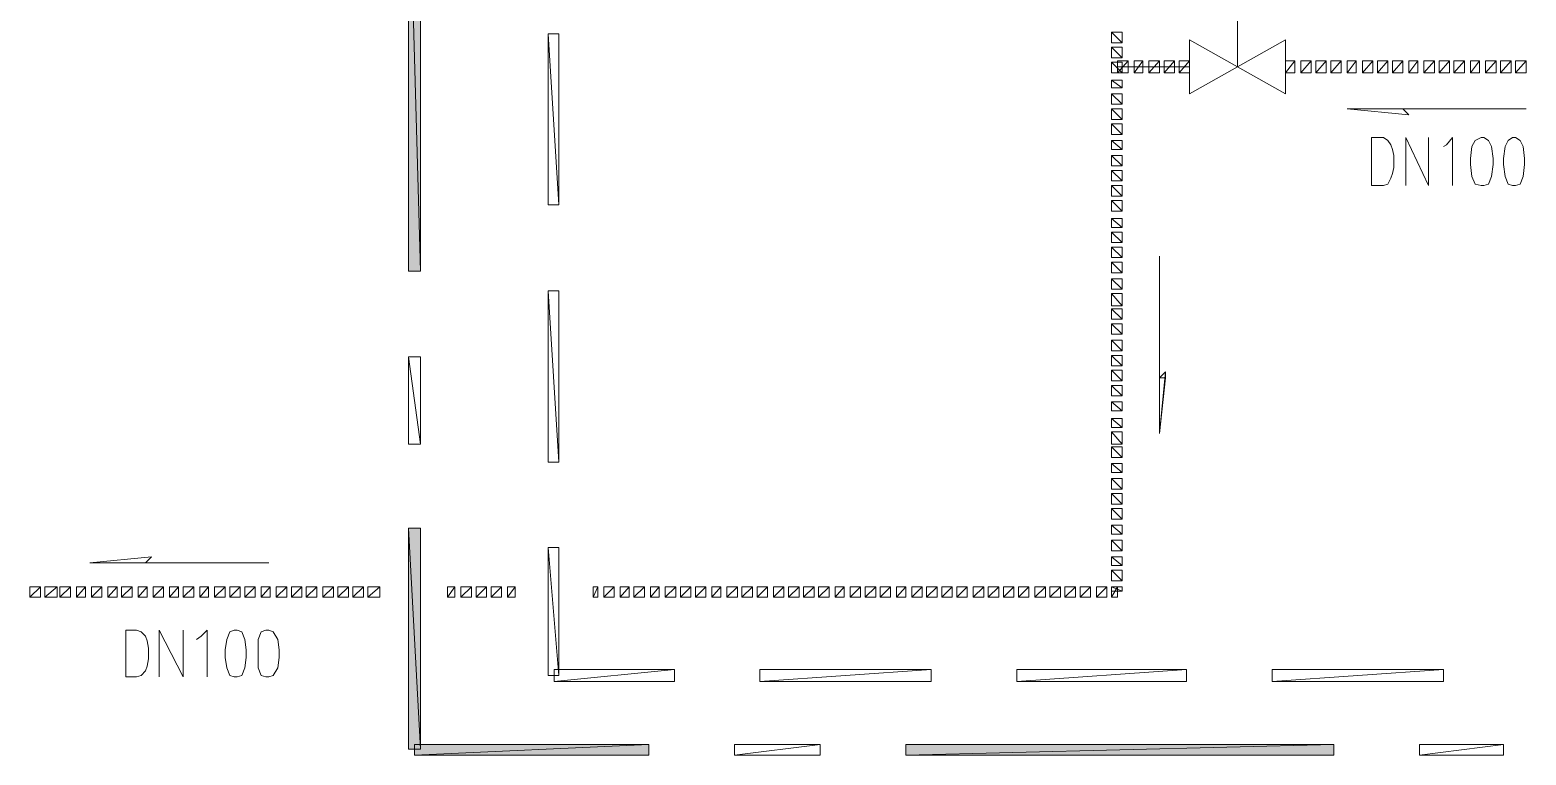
# Model space of a CAD drawing. Header units: millimetres. Extents: x 314312 to 406292, y 205315 to 257934.
# Drawn here: x 335955 to 346169, y 218647 to 223596 of the extents above; entities that cross this region are included whole.
import ezdxf

# ---------------------------------------------------------------- set-up
doc = ezdxf.new("R2010")
doc.units = ezdxf.units.MM

msp = doc.modelspace()

# ---------------------------------------------------------------- hatches: boundary and pattern name
h = msp.add_hatch(color=0)
edge = h.paths.add_edge_path(flags=0)
edge.add_spline(control_points=[(338539, 221950), (338539, 221950), (338621, 221950), (338621, 221950), (338621, 221950), (338539, 224862), (338539, 224862), (338539, 224862), (338539, 221950), (338539, 221950)], knot_values=[0, 0, 0, 0, 1, 1, 1, 2, 2, 2, 3, 3, 3, 3], degree=3, periodic=0)
edge = h.paths.add_edge_path(flags=0)
edge.add_spline(control_points=[(338621, 221950), (338621, 221950), (338539, 224862), (338539, 224862), (338539, 224862), (338621, 224862), (338621, 224862), (338621, 224862), (338621, 221950), (338621, 221950)], knot_values=[0, 0, 0, 0, 1, 1, 1, 2, 2, 2, 3, 3, 3, 3], degree=3, periodic=0)
h = msp.add_hatch(color=0)
edge = h.paths.add_edge_path(flags=0)
edge.add_spline(control_points=[(338539, 218688), (338539, 218688), (338621, 218688), (338621, 218688), (338621, 218688), (338539, 220196), (338539, 220196), (338539, 220196), (338539, 218688), (338539, 218688)], knot_values=[0, 0, 0, 0, 1, 1, 1, 2, 2, 2, 3, 3, 3, 3], degree=3, periodic=0)
edge = h.paths.add_edge_path(flags=0)
edge.add_spline(control_points=[(338621, 218688), (338621, 218688), (338539, 220196), (338539, 220196), (338539, 220196), (338621, 220196), (338621, 220196), (338621, 220196), (338621, 218688), (338621, 218688)], knot_values=[0, 0, 0, 0, 1, 1, 1, 2, 2, 2, 3, 3, 3, 3], degree=3, periodic=0)
h = msp.add_hatch(color=0)
edge = h.paths.add_edge_path(flags=0)
edge.add_spline(control_points=[(340180, 218647), (340180, 218647), (340180, 218719), (340180, 218719), (340180, 218719), (338580, 218647), (338580, 218647), (338580, 218647), (340180, 218647), (340180, 218647)], knot_values=[0, 0, 0, 0, 1, 1, 1, 2, 2, 2, 3, 3, 3, 3], degree=3, periodic=0)
edge = h.paths.add_edge_path(flags=0)
edge.add_spline(control_points=[(340180, 218719), (340180, 218719), (338580, 218647), (338580, 218647), (338580, 218647), (338580, 218719), (338580, 218719), (338580, 218719), (340180, 218719), (340180, 218719)], knot_values=[0, 0, 0, 0, 1, 1, 1, 2, 2, 2, 3, 3, 3, 3], degree=3, periodic=0)
h = msp.add_hatch(color=0)
edge = h.paths.add_edge_path(flags=0)
edge.add_spline(control_points=[(344857, 218647), (344857, 218647), (344857, 218719), (344857, 218719), (344857, 218719), (341934, 218647), (341934, 218647), (341934, 218647), (344857, 218647), (344857, 218647)], knot_values=[0, 0, 0, 0, 1, 1, 1, 2, 2, 2, 3, 3, 3, 3], degree=3, periodic=0)
edge = h.paths.add_edge_path(flags=0)
edge.add_spline(control_points=[(344857, 218719), (344857, 218719), (341934, 218647), (341934, 218647), (341934, 218647), (341934, 218719), (341934, 218719), (341934, 218719), (344857, 218719), (344857, 218719)], knot_values=[0, 0, 0, 0, 1, 1, 1, 2, 2, 2, 3, 3, 3, 3], degree=3, periodic=0)

# ---------------------------------------------------------------- linework, layer by layer
at = {"color": 0, "lineweight": 5}
for points in [[(344200, 223344), (344200, 223662)], [(344528, 223160), (344528, 223529), (343872, 223160), (343872, 223529), (344528, 223160)], [(343872, 223385), (343872, 223303)], [(343872, 223344), (343380, 223344)], [(345369, 223016), (344949, 223057), (345369, 223016)], [(344949, 223057), (346169, 223057)], [(345369, 223016), (345328, 223057)], [(345113, 222534), (345113, 222862), (345195, 222862), (345226, 222842), (345246, 222811), (345257, 222780), (345267, 222739), (345267, 222657), (345257, 222616), (345246, 222585), (345226, 222544), (345195, 222534), (345113, 222534)], [(345349, 222534), (345349, 222862), (345503, 222534), (345503, 222862)], [(345605, 222801), (345626, 222811), (345667, 222862), (345667, 222534)], [(345862, 222862), (345821, 222842), (345800, 222801), (345790, 222719), (345790, 222678), (345800, 222596), (345821, 222544), (345862, 222534), (345882, 222534), (345913, 222544), (345933, 222596), (345944, 222678), (345944, 222719), (345933, 222801), (345913, 222842), (345882, 222862), (345862, 222862)], [(346077, 222862), (346046, 222842), (346026, 222801), (346016, 222719), (346016, 222678), (346026, 222596), (346046, 222544), (346077, 222534), (346098, 222534), (346128, 222544), (346149, 222596), (346159, 222678), (346159, 222719), (346149, 222801), (346128, 222842), (346098, 222862), (346077, 222862)], [(343667, 220842), (343667, 222052)], [(343708, 221263), (343667, 220842), (343708, 221263), (343667, 221222)], [(336365, 219960), (336786, 220001), (336365, 219960)], [(336365, 219960), (337586, 219960)], [(336786, 220001), (336745, 219960)], [(338806, 219724), (338806, 219796)], [(339801, 219724), (339801, 219796)], [(343411, 219765), (343339, 219765)], [(336611, 219181), (336611, 219499), (336683, 219499), (336714, 219488), (336745, 219458), (336755, 219427), (336765, 219376), (336765, 219304), (336755, 219253), (336745, 219222), (336714, 219191), (336683, 219181), (336611, 219181)], [(336837, 219181), (336837, 219499), (337001, 219181), (337001, 219499)], [(337093, 219437), (337124, 219458), (337165, 219499), (337165, 219181)], [(337350, 219499), (337319, 219488), (337299, 219437), (337288, 219365), (337288, 219314), (337299, 219242), (337319, 219191), (337350, 219181), (337370, 219181), (337401, 219191), (337422, 219242), (337432, 219314), (337432, 219365), (337422, 219437), (337401, 219488), (337370, 219499), (337350, 219499)], [(337565, 219499), (337534, 219488), (337514, 219437), (337514, 219365), (337514, 219314), (337514, 219242), (337534, 219191), (337565, 219181), (337586, 219181), (337616, 219191), (337647, 219242), (337657, 219314), (337657, 219365), (337647, 219437), (337616, 219488), (337586, 219499), (337565, 219499)], [(339565, 219191), (339493, 219191)], [(338580, 218647), (338580, 218719)]]:
    msp.add_lwpolyline(points, dxfattribs=at)
for points in [[(338539, 221950), (338539, 221950), (338621, 221950), (338621, 221950), (338621, 221950), (338539, 224862), (338539, 224862), (338539, 224862), (338539, 221950), (338539, 221950)], [(338621, 221950), (338621, 221950), (338539, 224862), (338539, 224862), (338539, 224862), (338621, 224862), (338621, 224862), (338621, 224862), (338621, 221950), (338621, 221950)], [(339565, 223570), (339565, 223570), (339493, 223570), (339493, 223570), (339493, 223570), (339565, 222401), (339565, 222401), (339565, 222401), (339565, 223570), (339565, 223570)], [(339493, 223570), (339493, 223570), (339565, 222401), (339565, 222401), (339565, 222401), (339493, 222401), (339493, 222401), (339493, 222401), (339493, 223570), (339493, 223570)], [(343411, 223580), (343411, 223580), (343339, 223580), (343339, 223580), (343339, 223580), (343411, 223508), (343411, 223508), (343411, 223508), (343411, 223580), (343411, 223580)], [(343339, 223580), (343339, 223580), (343411, 223508), (343411, 223508), (343411, 223508), (343339, 223508), (343339, 223508), (343339, 223508), (343339, 223580), (343339, 223580)], [(343411, 223478), (343411, 223478), (343339, 223478), (343339, 223478), (343339, 223478), (343411, 223406), (343411, 223406), (343411, 223406), (343411, 223478), (343411, 223478)], [(343339, 223478), (343339, 223478), (343411, 223406), (343411, 223406), (343411, 223406), (343339, 223406), (343339, 223406), (343339, 223406), (343339, 223478), (343339, 223478)], [(343380, 223385), (343380, 223385), (343380, 223303), (343380, 223303), (343380, 223303), (343452, 223385), (343452, 223385), (343452, 223385), (343380, 223385), (343380, 223385)], [(343380, 223303), (343380, 223303), (343452, 223385), (343452, 223385), (343452, 223385), (343452, 223303), (343452, 223303), (343452, 223303), (343380, 223303), (343380, 223303)], [(343493, 223385), (343493, 223385), (343493, 223303), (343493, 223303), (343493, 223303), (343554, 223385), (343554, 223385), (343554, 223385), (343493, 223385), (343493, 223385)], [(343493, 223303), (343493, 223303), (343554, 223385), (343554, 223385), (343554, 223385), (343554, 223303), (343554, 223303), (343554, 223303), (343493, 223303), (343493, 223303)], [(343595, 223385), (343595, 223385), (343595, 223303), (343595, 223303), (343595, 223303), (343667, 223385), (343667, 223385), (343667, 223385), (343595, 223385), (343595, 223385)], [(343595, 223303), (343595, 223303), (343667, 223385), (343667, 223385), (343667, 223385), (343667, 223303), (343667, 223303), (343667, 223303), (343595, 223303), (343595, 223303)], [(343698, 223385), (343698, 223385), (343698, 223303), (343698, 223303), (343698, 223303), (343770, 223385), (343770, 223385), (343770, 223385), (343698, 223385), (343698, 223385)], [(343698, 223303), (343698, 223303), (343770, 223385), (343770, 223385), (343770, 223385), (343770, 223303), (343770, 223303), (343770, 223303), (343698, 223303), (343698, 223303)], [(343800, 223385), (343800, 223385), (343800, 223303), (343800, 223303), (343800, 223303), (343872, 223385), (343872, 223385), (343872, 223385), (343800, 223385), (343800, 223385)], [(343800, 223303), (343800, 223303), (343872, 223385), (343872, 223385), (343872, 223385), (343872, 223303), (343872, 223303), (343872, 223303), (343800, 223303), (343800, 223303)], [(344528, 223385), (344528, 223385), (344528, 223303), (344528, 223303), (344528, 223303), (344590, 223385), (344590, 223385), (344590, 223385), (344528, 223385), (344528, 223385)], [(344528, 223303), (344528, 223303), (344590, 223385), (344590, 223385), (344590, 223385), (344590, 223303), (344590, 223303), (344590, 223303), (344528, 223303), (344528, 223303)], [(344631, 223385), (344631, 223385), (344631, 223303), (344631, 223303), (344631, 223303), (344703, 223385), (344703, 223385), (344703, 223385), (344631, 223385), (344631, 223385)], [(344631, 223303), (344631, 223303), (344703, 223385), (344703, 223385), (344703, 223385), (344703, 223303), (344703, 223303), (344703, 223303), (344631, 223303), (344631, 223303)], [(344734, 223385), (344734, 223385), (344734, 223303), (344734, 223303), (344734, 223303), (344805, 223385), (344805, 223385), (344805, 223385), (344734, 223385), (344734, 223385)], [(344734, 223303), (344734, 223303), (344805, 223385), (344805, 223385), (344805, 223385), (344805, 223303), (344805, 223303), (344805, 223303), (344734, 223303), (344734, 223303)], [(344836, 223385), (344836, 223385), (344836, 223303), (344836, 223303), (344836, 223303), (344908, 223385), (344908, 223385), (344908, 223385), (344836, 223385), (344836, 223385)], [(344836, 223303), (344836, 223303), (344908, 223385), (344908, 223385), (344908, 223385), (344908, 223303), (344908, 223303), (344908, 223303), (344836, 223303), (344836, 223303)], [(344949, 223385), (344949, 223385), (344949, 223303), (344949, 223303), (344949, 223303), (345010, 223385), (345010, 223385), (345010, 223385), (344949, 223385), (344949, 223385)], [(344949, 223303), (344949, 223303), (345010, 223385), (345010, 223385), (345010, 223385), (345010, 223303), (345010, 223303), (345010, 223303), (344949, 223303), (344949, 223303)], [(345052, 223385), (345052, 223385), (345052, 223303), (345052, 223303), (345052, 223303), (345123, 223385), (345123, 223385), (345123, 223385), (345052, 223385), (345052, 223385)], [(345052, 223303), (345052, 223303), (345123, 223385), (345123, 223385), (345123, 223385), (345123, 223303), (345123, 223303), (345123, 223303), (345052, 223303), (345052, 223303)], [(345154, 223385), (345154, 223385), (345154, 223303), (345154, 223303), (345154, 223303), (345226, 223385), (345226, 223385), (345226, 223385), (345154, 223385), (345154, 223385)], [(345154, 223303), (345154, 223303), (345226, 223385), (345226, 223385), (345226, 223385), (345226, 223303), (345226, 223303), (345226, 223303), (345154, 223303), (345154, 223303)], [(345257, 223385), (345257, 223385), (345257, 223303), (345257, 223303), (345257, 223303), (345328, 223385), (345328, 223385), (345328, 223385), (345257, 223385), (345257, 223385)], [(345257, 223303), (345257, 223303), (345328, 223385), (345328, 223385), (345328, 223385), (345328, 223303), (345328, 223303), (345328, 223303), (345257, 223303), (345257, 223303)], [(345369, 223385), (345369, 223385), (345369, 223303), (345369, 223303), (345369, 223303), (345431, 223385), (345431, 223385), (345431, 223385), (345369, 223385), (345369, 223385)], [(345369, 223303), (345369, 223303), (345431, 223385), (345431, 223385), (345431, 223385), (345431, 223303), (345431, 223303), (345431, 223303), (345369, 223303), (345369, 223303)], [(345472, 223385), (345472, 223385), (345472, 223303), (345472, 223303), (345472, 223303), (345544, 223385), (345544, 223385), (345544, 223385), (345472, 223385), (345472, 223385)], [(345472, 223303), (345472, 223303), (345544, 223385), (345544, 223385), (345544, 223385), (345544, 223303), (345544, 223303), (345544, 223303), (345472, 223303), (345472, 223303)], [(345575, 223385), (345575, 223385), (345575, 223303), (345575, 223303), (345575, 223303), (345646, 223385), (345646, 223385), (345646, 223385), (345575, 223385), (345575, 223385)], [(345575, 223303), (345575, 223303), (345646, 223385), (345646, 223385), (345646, 223385), (345646, 223303), (345646, 223303), (345646, 223303), (345575, 223303), (345575, 223303)], [(345677, 223385), (345677, 223385), (345677, 223303), (345677, 223303), (345677, 223303), (345749, 223385), (345749, 223385), (345749, 223385), (345677, 223385), (345677, 223385)], [(345677, 223303), (345677, 223303), (345749, 223385), (345749, 223385), (345749, 223385), (345749, 223303), (345749, 223303), (345749, 223303), (345677, 223303), (345677, 223303)], [(345790, 223385), (345790, 223385), (345790, 223303), (345790, 223303), (345790, 223303), (345851, 223385), (345851, 223385), (345851, 223385), (345790, 223385), (345790, 223385)], [(345790, 223303), (345790, 223303), (345851, 223385), (345851, 223385), (345851, 223385), (345851, 223303), (345851, 223303), (345851, 223303), (345790, 223303), (345790, 223303)], [(345892, 223385), (345892, 223385), (345892, 223303), (345892, 223303), (345892, 223303), (345964, 223385), (345964, 223385), (345964, 223385), (345892, 223385), (345892, 223385)], [(345892, 223303), (345892, 223303), (345964, 223385), (345964, 223385), (345964, 223385), (345964, 223303), (345964, 223303), (345964, 223303), (345892, 223303), (345892, 223303)], [(345995, 223385), (345995, 223385), (345995, 223303), (345995, 223303), (345995, 223303), (346067, 223385), (346067, 223385), (346067, 223385), (345995, 223385), (345995, 223385)], [(345995, 223303), (345995, 223303), (346067, 223385), (346067, 223385), (346067, 223385), (346067, 223303), (346067, 223303), (346067, 223303), (345995, 223303), (345995, 223303)], [(346098, 223385), (346098, 223385), (346098, 223303), (346098, 223303), (346098, 223303), (346169, 223385), (346169, 223385), (346169, 223385), (346098, 223385), (346098, 223385)], [(346098, 223303), (346098, 223303), (346169, 223385), (346169, 223385), (346169, 223385), (346169, 223303), (346169, 223303), (346169, 223303), (346098, 223303), (346098, 223303)], [(343411, 223375), (343411, 223375), (343339, 223375), (343339, 223375), (343339, 223375), (343411, 223303), (343411, 223303), (343411, 223303), (343411, 223375), (343411, 223375)], [(343339, 223375), (343339, 223375), (343411, 223303), (343411, 223303), (343411, 223303), (343339, 223303), (343339, 223303), (343339, 223303), (343339, 223375), (343339, 223375)], [(343411, 223252), (343411, 223252), (343339, 223252), (343339, 223252), (343339, 223252), (343411, 223201), (343411, 223201), (343411, 223201), (343411, 223252), (343411, 223252)], [(343339, 223252), (343339, 223252), (343411, 223201), (343411, 223201), (343411, 223201), (343339, 223201), (343339, 223201), (343339, 223201), (343339, 223252), (343339, 223252)], [(343411, 223160), (343411, 223160), (343339, 223160), (343339, 223160), (343339, 223160), (343411, 223088), (343411, 223088), (343411, 223088), (343411, 223160), (343411, 223160)], [(343339, 223160), (343339, 223160), (343411, 223088), (343411, 223088), (343411, 223088), (343339, 223088), (343339, 223088), (343339, 223088), (343339, 223160), (343339, 223160)], [(343411, 223057), (343411, 223057), (343339, 223057), (343339, 223057), (343339, 223057), (343411, 222985), (343411, 222985), (343411, 222985), (343411, 223057), (343411, 223057)], [(343339, 223057), (343339, 223057), (343411, 222985), (343411, 222985), (343411, 222985), (343339, 222985), (343339, 222985), (343339, 222985), (343339, 223057), (343339, 223057)], [(345328, 223057), (345328, 223057), (345328, 223057), (345328, 223057), (345328, 223057), (344949, 223057), (344949, 223057), (344949, 223057), (345328, 223057), (345328, 223057)], [(345328, 223057), (345328, 223057), (344949, 223057), (344949, 223057), (344949, 223057), (345369, 223016), (345369, 223016), (345369, 223016), (345328, 223057), (345328, 223057)], [(343411, 222955), (343411, 222955), (343339, 222955), (343339, 222955), (343339, 222955), (343411, 222883), (343411, 222883), (343411, 222883), (343411, 222955), (343411, 222955)], [(343339, 222955), (343339, 222955), (343411, 222883), (343411, 222883), (343411, 222883), (343339, 222883), (343339, 222883), (343339, 222883), (343339, 222955), (343339, 222955)], [(343411, 222842), (343411, 222842), (343339, 222842), (343339, 222842), (343339, 222842), (343411, 222780), (343411, 222780), (343411, 222780), (343411, 222842), (343411, 222842)], [(343339, 222842), (343339, 222842), (343411, 222780), (343411, 222780), (343411, 222780), (343339, 222780), (343339, 222780), (343339, 222780), (343339, 222842), (343339, 222842)], [(343411, 222739), (343411, 222739), (343339, 222739), (343339, 222739), (343339, 222739), (343411, 222668), (343411, 222668), (343411, 222668), (343411, 222739), (343411, 222739)], [(343339, 222739), (343339, 222739), (343411, 222668), (343411, 222668), (343411, 222668), (343339, 222668), (343339, 222668), (343339, 222668), (343339, 222739), (343339, 222739)], [(343411, 222637), (343411, 222637), (343339, 222637), (343339, 222637), (343339, 222637), (343411, 222565), (343411, 222565), (343411, 222565), (343411, 222637), (343411, 222637)], [(343339, 222637), (343339, 222637), (343411, 222565), (343411, 222565), (343411, 222565), (343339, 222565), (343339, 222565), (343339, 222565), (343339, 222637), (343339, 222637)], [(343411, 222534), (343411, 222534), (343339, 222534), (343339, 222534), (343339, 222534), (343411, 222462), (343411, 222462), (343411, 222462), (343411, 222534), (343411, 222534)], [(343339, 222534), (343339, 222534), (343411, 222462), (343411, 222462), (343411, 222462), (343339, 222462), (343339, 222462), (343339, 222462), (343339, 222534), (343339, 222534)], [(343411, 222432), (343411, 222432), (343339, 222432), (343339, 222432), (343339, 222432), (343411, 222360), (343411, 222360), (343411, 222360), (343411, 222432), (343411, 222432)], [(343339, 222432), (343339, 222432), (343411, 222360), (343411, 222360), (343411, 222360), (343339, 222360), (343339, 222360), (343339, 222360), (343339, 222432), (343339, 222432)], [(343411, 222309), (343411, 222309), (343339, 222309), (343339, 222309), (343339, 222309), (343411, 222247), (343411, 222247), (343411, 222247), (343411, 222309), (343411, 222309)], [(343339, 222309), (343339, 222309), (343411, 222247), (343411, 222247), (343411, 222247), (343339, 222247), (343339, 222247), (343339, 222247), (343339, 222309), (343339, 222309)], [(343411, 222216), (343411, 222216), (343339, 222216), (343339, 222216), (343339, 222216), (343411, 222144), (343411, 222144), (343411, 222144), (343411, 222216), (343411, 222216)], [(343339, 222216), (343339, 222216), (343411, 222144), (343411, 222144), (343411, 222144), (343339, 222144), (343339, 222144), (343339, 222144), (343339, 222216), (343339, 222216)], [(343411, 222114), (343411, 222114), (343339, 222114), (343339, 222114), (343339, 222114), (343411, 222042), (343411, 222042), (343411, 222042), (343411, 222114), (343411, 222114)], [(343339, 222114), (343339, 222114), (343411, 222042), (343411, 222042), (343411, 222042), (343339, 222042), (343339, 222042), (343339, 222042), (343339, 222114), (343339, 222114)], [(343411, 222011), (343411, 222011), (343339, 222011), (343339, 222011), (343339, 222011), (343411, 221939), (343411, 221939), (343411, 221939), (343411, 222011), (343411, 222011)], [(343339, 222011), (343339, 222011), (343411, 221939), (343411, 221939), (343411, 221939), (343339, 221939), (343339, 221939), (343339, 221939), (343339, 222011), (343339, 222011)], [(343411, 221898), (343411, 221898), (343339, 221898), (343339, 221898), (343339, 221898), (343411, 221827), (343411, 221827), (343411, 221827), (343411, 221898), (343411, 221898)], [(343339, 221898), (343339, 221898), (343411, 221827), (343411, 221827), (343411, 221827), (343339, 221827), (343339, 221827), (343339, 221827), (343339, 221898), (343339, 221898)], [(339565, 221816), (339565, 221816), (339493, 221816), (339493, 221816), (339493, 221816), (339565, 220647), (339565, 220647), (339565, 220647), (339565, 221816), (339565, 221816)], [(339493, 221816), (339493, 221816), (339565, 220647), (339565, 220647), (339565, 220647), (339493, 220647), (339493, 220647), (339493, 220647), (339493, 221816), (339493, 221816)], [(343411, 221796), (343411, 221796), (343339, 221796), (343339, 221796), (343339, 221796), (343411, 221714), (343411, 221714), (343411, 221714), (343411, 221796), (343411, 221796)], [(343339, 221796), (343339, 221796), (343411, 221714), (343411, 221714), (343411, 221714), (343339, 221714), (343339, 221714), (343339, 221714), (343339, 221796), (343339, 221796)], [(343411, 221693), (343411, 221693), (343339, 221693), (343339, 221693), (343339, 221693), (343411, 221621), (343411, 221621), (343411, 221621), (343411, 221693), (343411, 221693)], [(343339, 221693), (343339, 221693), (343411, 221621), (343411, 221621), (343411, 221621), (343339, 221621), (343339, 221621), (343339, 221621), (343339, 221693), (343339, 221693)], [(343411, 221591), (343411, 221591), (343339, 221591), (343339, 221591), (343339, 221591), (343411, 221519), (343411, 221519), (343411, 221519), (343411, 221591), (343411, 221591)], [(343339, 221591), (343339, 221591), (343411, 221519), (343411, 221519), (343411, 221519), (343339, 221519), (343339, 221519), (343339, 221519), (343339, 221591), (343339, 221591)], [(343411, 221478), (343411, 221478), (343339, 221478), (343339, 221478), (343339, 221478), (343411, 221406), (343411, 221406), (343411, 221406), (343411, 221478), (343411, 221478)], [(343339, 221478), (343339, 221478), (343411, 221406), (343411, 221406), (343411, 221406), (343339, 221406), (343339, 221406), (343339, 221406), (343339, 221478), (343339, 221478)], [(338539, 220770), (338539, 220770), (338621, 220770), (338621, 220770), (338621, 220770), (338539, 221365), (338539, 221365), (338539, 221365), (338539, 220770), (338539, 220770)], [(338621, 220770), (338621, 220770), (338539, 221365), (338539, 221365), (338539, 221365), (338621, 221365), (338621, 221365), (338621, 221365), (338621, 220770), (338621, 220770)], [(343411, 221375), (343411, 221375), (343339, 221375), (343339, 221375), (343339, 221375), (343411, 221304), (343411, 221304), (343411, 221304), (343411, 221375), (343411, 221375)], [(343339, 221375), (343339, 221375), (343411, 221304), (343411, 221304), (343411, 221304), (343339, 221304), (343339, 221304), (343339, 221304), (343339, 221375), (343339, 221375)], [(343411, 221273), (343411, 221273), (343339, 221273), (343339, 221273), (343339, 221273), (343411, 221201), (343411, 221201), (343411, 221201), (343411, 221273), (343411, 221273)], [(343339, 221273), (343339, 221273), (343411, 221201), (343411, 221201), (343411, 221201), (343339, 221201), (343339, 221201), (343339, 221201), (343339, 221273), (343339, 221273)], [(343708, 221263), (343708, 221263), (343667, 221222), (343667, 221222), (343667, 221222), (343708, 221222), (343708, 221222), (343708, 221222), (343708, 221263), (343708, 221263)], [(343411, 221170), (343411, 221170), (343339, 221170), (343339, 221170), (343339, 221170), (343411, 221098), (343411, 221098), (343411, 221098), (343411, 221170), (343411, 221170)], [(343339, 221170), (343339, 221170), (343411, 221098), (343411, 221098), (343411, 221098), (343339, 221098), (343339, 221098), (343339, 221098), (343339, 221170), (343339, 221170)], [(343667, 221222), (343667, 221222), (343708, 221222), (343708, 221222), (343708, 221222), (343667, 220842), (343667, 220842), (343667, 220842), (343667, 221222), (343667, 221222)], [(343411, 221057), (343411, 221057), (343339, 221057), (343339, 221057), (343339, 221057), (343411, 220996), (343411, 220996), (343411, 220996), (343411, 221057), (343411, 221057)], [(343339, 221057), (343339, 221057), (343411, 220996), (343411, 220996), (343411, 220996), (343339, 220996), (343339, 220996), (343339, 220996), (343339, 221057), (343339, 221057)], [(343411, 220945), (343411, 220945), (343339, 220945), (343339, 220945), (343339, 220945), (343411, 220883), (343411, 220883), (343411, 220883), (343411, 220945), (343411, 220945)], [(343339, 220945), (343339, 220945), (343411, 220883), (343411, 220883), (343411, 220883), (343339, 220883), (343339, 220883), (343339, 220883), (343339, 220945), (343339, 220945)], [(343411, 220852), (343411, 220852), (343339, 220852), (343339, 220852), (343339, 220852), (343411, 220770), (343411, 220770), (343411, 220770), (343411, 220852), (343411, 220852)], [(343339, 220852), (343339, 220852), (343411, 220770), (343411, 220770), (343411, 220770), (343339, 220770), (343339, 220770), (343339, 220770), (343339, 220852), (343339, 220852)], [(343411, 220750), (343411, 220750), (343339, 220750), (343339, 220750), (343339, 220750), (343411, 220678), (343411, 220678), (343411, 220678), (343411, 220750), (343411, 220750)], [(343339, 220750), (343339, 220750), (343411, 220678), (343411, 220678), (343411, 220678), (343339, 220678), (343339, 220678), (343339, 220678), (343339, 220750), (343339, 220750)], [(343411, 220637), (343411, 220637), (343339, 220637), (343339, 220637), (343339, 220637), (343411, 220575), (343411, 220575), (343411, 220575), (343411, 220637), (343411, 220637)], [(343339, 220637), (343339, 220637), (343411, 220575), (343411, 220575), (343411, 220575), (343339, 220575), (343339, 220575), (343339, 220575), (343339, 220637), (343339, 220637)], [(343411, 220534), (343411, 220534), (343339, 220534), (343339, 220534), (343339, 220534), (343411, 220463), (343411, 220463), (343411, 220463), (343411, 220534), (343411, 220534)], [(343339, 220534), (343339, 220534), (343411, 220463), (343411, 220463), (343411, 220463), (343339, 220463), (343339, 220463), (343339, 220463), (343339, 220534), (343339, 220534)], [(343411, 220432), (343411, 220432), (343339, 220432), (343339, 220432), (343339, 220432), (343411, 220360), (343411, 220360), (343411, 220360), (343411, 220432), (343411, 220432)], [(343339, 220432), (343339, 220432), (343411, 220360), (343411, 220360), (343411, 220360), (343339, 220360), (343339, 220360), (343339, 220360), (343339, 220432), (343339, 220432)], [(343411, 220329), (343411, 220329), (343339, 220329), (343339, 220329), (343339, 220329), (343411, 220258), (343411, 220258), (343411, 220258), (343411, 220329), (343411, 220329)], [(343339, 220329), (343339, 220329), (343411, 220258), (343411, 220258), (343411, 220258), (343339, 220258), (343339, 220258), (343339, 220258), (343339, 220329), (343339, 220329)], [(338539, 218688), (338539, 218688), (338621, 218688), (338621, 218688), (338621, 218688), (338539, 220196), (338539, 220196), (338539, 220196), (338539, 218688), (338539, 218688)], [(338621, 218688), (338621, 218688), (338539, 220196), (338539, 220196), (338539, 220196), (338621, 220196), (338621, 220196), (338621, 220196), (338621, 218688), (338621, 218688)], [(343411, 220216), (343411, 220216), (343339, 220216), (343339, 220216), (343339, 220216), (343411, 220155), (343411, 220155), (343411, 220155), (343411, 220216), (343411, 220216)], [(343339, 220216), (343339, 220216), (343411, 220155), (343411, 220155), (343411, 220155), (343339, 220155), (343339, 220155), (343339, 220155), (343339, 220216), (343339, 220216)], [(339565, 220063), (339565, 220063), (339493, 220063), (339493, 220063), (339493, 220063), (339565, 219191), (339565, 219191), (339565, 219191), (339565, 220063), (339565, 220063)], [(339493, 220063), (339493, 220063), (339565, 219191), (339565, 219191), (339565, 219191), (339493, 219191), (339493, 219191), (339493, 219191), (339493, 220063), (339493, 220063)], [(343411, 220114), (343411, 220114), (343339, 220114), (343339, 220114), (343339, 220114), (343411, 220042), (343411, 220042), (343411, 220042), (343411, 220114), (343411, 220114)], [(343339, 220114), (343339, 220114), (343411, 220042), (343411, 220042), (343411, 220042), (343339, 220042), (343339, 220042), (343339, 220042), (343339, 220114), (343339, 220114)], [(336786, 220001), (336786, 220001), (336365, 219960), (336365, 219960), (336365, 219960), (336745, 219960), (336745, 219960), (336745, 219960), (336786, 220001), (336786, 220001)], [(336365, 219960), (336365, 219960), (336745, 219960), (336745, 219960), (336745, 219960), (336745, 219960), (336745, 219960), (336745, 219960), (336365, 219960), (336365, 219960)], [(343411, 220001), (343411, 220001), (343339, 220001), (343339, 220001), (343339, 220001), (343411, 219940), (343411, 219940), (343411, 219940), (343411, 220001), (343411, 220001)], [(343339, 220001), (343339, 220001), (343411, 219940), (343411, 219940), (343411, 219940), (343339, 219940), (343339, 219940), (343339, 219940), (343339, 220001), (343339, 220001)], [(343411, 219909), (343411, 219909), (343339, 219909), (343339, 219909), (343339, 219909), (343411, 219837), (343411, 219837), (343411, 219837), (343411, 219909), (343411, 219909)], [(343339, 219909), (343339, 219909), (343411, 219837), (343411, 219837), (343411, 219837), (343339, 219837), (343339, 219837), (343339, 219837), (343339, 219909), (343339, 219909)], [(336027, 219724), (336027, 219724), (336027, 219796), (336027, 219796), (336027, 219796), (335955, 219724), (335955, 219724), (335955, 219724), (336027, 219724), (336027, 219724)], [(336027, 219796), (336027, 219796), (335955, 219724), (335955, 219724), (335955, 219724), (335955, 219796), (335955, 219796), (335955, 219796), (336027, 219796), (336027, 219796)], [(336140, 219724), (336140, 219724), (336140, 219796), (336140, 219796), (336140, 219796), (336058, 219724), (336058, 219724), (336058, 219724), (336140, 219724), (336140, 219724)], [(336140, 219796), (336140, 219796), (336058, 219724), (336058, 219724), (336058, 219724), (336058, 219796), (336058, 219796), (336058, 219796), (336140, 219796), (336140, 219796)], [(336232, 219724), (336232, 219724), (336232, 219796), (336232, 219796), (336232, 219796), (336160, 219724), (336160, 219724), (336160, 219724), (336232, 219724), (336232, 219724)], [(336232, 219796), (336232, 219796), (336160, 219724), (336160, 219724), (336160, 219724), (336160, 219796), (336160, 219796), (336160, 219796), (336232, 219796), (336232, 219796)], [(336335, 219724), (336335, 219724), (336335, 219796), (336335, 219796), (336335, 219796), (336273, 219724), (336273, 219724), (336273, 219724), (336335, 219724), (336335, 219724)], [(336335, 219796), (336335, 219796), (336273, 219724), (336273, 219724), (336273, 219724), (336273, 219796), (336273, 219796), (336273, 219796), (336335, 219796), (336335, 219796)], [(336447, 219724), (336447, 219724), (336447, 219796), (336447, 219796), (336447, 219796), (336376, 219724), (336376, 219724), (336376, 219724), (336447, 219724), (336447, 219724)], [(336447, 219796), (336447, 219796), (336376, 219724), (336376, 219724), (336376, 219724), (336376, 219796), (336376, 219796), (336376, 219796), (336447, 219796), (336447, 219796)], [(336550, 219724), (336550, 219724), (336550, 219796), (336550, 219796), (336550, 219796), (336488, 219724), (336488, 219724), (336488, 219724), (336550, 219724), (336550, 219724)], [(336550, 219796), (336550, 219796), (336488, 219724), (336488, 219724), (336488, 219724), (336488, 219796), (336488, 219796), (336488, 219796), (336550, 219796), (336550, 219796)], [(336652, 219724), (336652, 219724), (336652, 219796), (336652, 219796), (336652, 219796), (336581, 219724), (336581, 219724), (336581, 219724), (336652, 219724), (336652, 219724)], [(336652, 219796), (336652, 219796), (336581, 219724), (336581, 219724), (336581, 219724), (336581, 219796), (336581, 219796), (336581, 219796), (336652, 219796), (336652, 219796)], [(336755, 219724), (336755, 219724), (336755, 219796), (336755, 219796), (336755, 219796), (336693, 219724), (336693, 219724), (336693, 219724), (336755, 219724), (336755, 219724)], [(336755, 219796), (336755, 219796), (336693, 219724), (336693, 219724), (336693, 219724), (336693, 219796), (336693, 219796), (336693, 219796), (336755, 219796), (336755, 219796)], [(336868, 219724), (336868, 219724), (336868, 219796), (336868, 219796), (336868, 219796), (336796, 219724), (336796, 219724), (336796, 219724), (336868, 219724), (336868, 219724)], [(336868, 219796), (336868, 219796), (336796, 219724), (336796, 219724), (336796, 219724), (336796, 219796), (336796, 219796), (336796, 219796), (336868, 219796), (336868, 219796)], [(336970, 219724), (336970, 219724), (336970, 219796), (336970, 219796), (336970, 219796), (336909, 219724), (336909, 219724), (336909, 219724), (336970, 219724), (336970, 219724)], [(336970, 219796), (336970, 219796), (336909, 219724), (336909, 219724), (336909, 219724), (336909, 219796), (336909, 219796), (336909, 219796), (336970, 219796), (336970, 219796)], [(337073, 219724), (337073, 219724), (337073, 219796), (337073, 219796), (337073, 219796), (337001, 219724), (337001, 219724), (337001, 219724), (337073, 219724), (337073, 219724)], [(337073, 219796), (337073, 219796), (337001, 219724), (337001, 219724), (337001, 219724), (337001, 219796), (337001, 219796), (337001, 219796), (337073, 219796), (337073, 219796)], [(337175, 219724), (337175, 219724), (337175, 219796), (337175, 219796), (337175, 219796), (337114, 219724), (337114, 219724), (337114, 219724), (337175, 219724), (337175, 219724)], [(337175, 219796), (337175, 219796), (337114, 219724), (337114, 219724), (337114, 219724), (337114, 219796), (337114, 219796), (337114, 219796), (337175, 219796), (337175, 219796)], [(337288, 219724), (337288, 219724), (337288, 219796), (337288, 219796), (337288, 219796), (337216, 219724), (337216, 219724), (337216, 219724), (337288, 219724), (337288, 219724)], [(337288, 219796), (337288, 219796), (337216, 219724), (337216, 219724), (337216, 219724), (337216, 219796), (337216, 219796), (337216, 219796), (337288, 219796), (337288, 219796)], [(337391, 219724), (337391, 219724), (337391, 219796), (337391, 219796), (337391, 219796), (337319, 219724), (337319, 219724), (337319, 219724), (337391, 219724), (337391, 219724)], [(337391, 219796), (337391, 219796), (337319, 219724), (337319, 219724), (337319, 219724), (337319, 219796), (337319, 219796), (337319, 219796), (337391, 219796), (337391, 219796)], [(337493, 219724), (337493, 219724), (337493, 219796), (337493, 219796), (337493, 219796), (337422, 219724), (337422, 219724), (337422, 219724), (337493, 219724), (337493, 219724)], [(337493, 219796), (337493, 219796), (337422, 219724), (337422, 219724), (337422, 219724), (337422, 219796), (337422, 219796), (337422, 219796), (337493, 219796), (337493, 219796)], [(337596, 219724), (337596, 219724), (337596, 219796), (337596, 219796), (337596, 219796), (337534, 219724), (337534, 219724), (337534, 219724), (337596, 219724), (337596, 219724)], [(337596, 219796), (337596, 219796), (337534, 219724), (337534, 219724), (337534, 219724), (337534, 219796), (337534, 219796), (337534, 219796), (337596, 219796), (337596, 219796)], [(337709, 219724), (337709, 219724), (337709, 219796), (337709, 219796), (337709, 219796), (337637, 219724), (337637, 219724), (337637, 219724), (337709, 219724), (337709, 219724)], [(337709, 219796), (337709, 219796), (337637, 219724), (337637, 219724), (337637, 219724), (337637, 219796), (337637, 219796), (337637, 219796), (337709, 219796), (337709, 219796)], [(337811, 219724), (337811, 219724), (337811, 219796), (337811, 219796), (337811, 219796), (337740, 219724), (337740, 219724), (337740, 219724), (337811, 219724), (337811, 219724)], [(337811, 219796), (337811, 219796), (337740, 219724), (337740, 219724), (337740, 219724), (337740, 219796), (337740, 219796), (337740, 219796), (337811, 219796), (337811, 219796)], [(337914, 219724), (337914, 219724), (337914, 219796), (337914, 219796), (337914, 219796), (337842, 219724), (337842, 219724), (337842, 219724), (337914, 219724), (337914, 219724)], [(337914, 219796), (337914, 219796), (337842, 219724), (337842, 219724), (337842, 219724), (337842, 219796), (337842, 219796), (337842, 219796), (337914, 219796), (337914, 219796)], [(338027, 219724), (338027, 219724), (338027, 219796), (338027, 219796), (338027, 219796), (337955, 219724), (337955, 219724), (337955, 219724), (338027, 219724), (338027, 219724)], [(338027, 219796), (338027, 219796), (337955, 219724), (337955, 219724), (337955, 219724), (337955, 219796), (337955, 219796), (337955, 219796), (338027, 219796), (338027, 219796)], [(338129, 219724), (338129, 219724), (338129, 219796), (338129, 219796), (338129, 219796), (338057, 219724), (338057, 219724), (338057, 219724), (338129, 219724), (338129, 219724)], [(338129, 219796), (338129, 219796), (338057, 219724), (338057, 219724), (338057, 219724), (338057, 219796), (338057, 219796), (338057, 219796), (338129, 219796), (338129, 219796)], [(338232, 219724), (338232, 219724), (338232, 219796), (338232, 219796), (338232, 219796), (338160, 219724), (338160, 219724), (338160, 219724), (338232, 219724), (338232, 219724)], [(338232, 219796), (338232, 219796), (338160, 219724), (338160, 219724), (338160, 219724), (338160, 219796), (338160, 219796), (338160, 219796), (338232, 219796), (338232, 219796)], [(338345, 219724), (338345, 219724), (338345, 219796), (338345, 219796), (338345, 219796), (338263, 219724), (338263, 219724), (338263, 219724), (338345, 219724), (338345, 219724)], [(338345, 219796), (338345, 219796), (338263, 219724), (338263, 219724), (338263, 219724), (338263, 219796), (338263, 219796), (338263, 219796), (338345, 219796), (338345, 219796)], [(338857, 219724), (338857, 219724), (338857, 219796), (338857, 219796), (338857, 219796), (338806, 219724), (338806, 219724), (338806, 219724), (338857, 219724), (338857, 219724)], [(338857, 219796), (338857, 219796), (338806, 219724), (338806, 219724), (338806, 219724), (338806, 219796), (338806, 219796), (338806, 219796), (338857, 219796), (338857, 219796)], [(338970, 219724), (338970, 219724), (338970, 219796), (338970, 219796), (338970, 219796), (338898, 219724), (338898, 219724), (338898, 219724), (338970, 219724), (338970, 219724)], [(338970, 219796), (338970, 219796), (338898, 219724), (338898, 219724), (338898, 219724), (338898, 219796), (338898, 219796), (338898, 219796), (338970, 219796), (338970, 219796)], [(339073, 219724), (339073, 219724), (339073, 219796), (339073, 219796), (339073, 219796), (339001, 219724), (339001, 219724), (339001, 219724), (339073, 219724), (339073, 219724)], [(339073, 219796), (339073, 219796), (339001, 219724), (339001, 219724), (339001, 219724), (339001, 219796), (339001, 219796), (339001, 219796), (339073, 219796), (339073, 219796)], [(339175, 219724), (339175, 219724), (339175, 219796), (339175, 219796), (339175, 219796), (339103, 219724), (339103, 219724), (339103, 219724), (339175, 219724), (339175, 219724)], [(339175, 219796), (339175, 219796), (339103, 219724), (339103, 219724), (339103, 219724), (339103, 219796), (339103, 219796), (339103, 219796), (339175, 219796), (339175, 219796)], [(339268, 219724), (339268, 219724), (339268, 219796), (339268, 219796), (339268, 219796), (339216, 219724), (339216, 219724), (339216, 219724), (339268, 219724), (339268, 219724)], [(339268, 219796), (339268, 219796), (339216, 219724), (339216, 219724), (339216, 219724), (339216, 219796), (339216, 219796), (339216, 219796), (339268, 219796), (339268, 219796)], [(339832, 219724), (339832, 219724), (339832, 219796), (339832, 219796), (339832, 219796), (339801, 219724), (339801, 219724), (339801, 219724), (339832, 219724), (339832, 219724)], [(339832, 219796), (339832, 219796), (339801, 219724), (339801, 219724), (339801, 219724), (339801, 219796), (339801, 219796), (339801, 219796), (339832, 219796), (339832, 219796)], [(339944, 219724), (339944, 219724), (339944, 219796), (339944, 219796), (339944, 219796), (339873, 219724), (339873, 219724), (339873, 219724), (339944, 219724), (339944, 219724)], [(339944, 219796), (339944, 219796), (339873, 219724), (339873, 219724), (339873, 219724), (339873, 219796), (339873, 219796), (339873, 219796), (339944, 219796), (339944, 219796)], [(340047, 219724), (340047, 219724), (340047, 219796), (340047, 219796), (340047, 219796), (339985, 219724), (339985, 219724), (339985, 219724), (340047, 219724), (340047, 219724)], [(340047, 219796), (340047, 219796), (339985, 219724), (339985, 219724), (339985, 219724), (339985, 219796), (339985, 219796), (339985, 219796), (340047, 219796), (340047, 219796)], [(340150, 219724), (340150, 219724), (340150, 219796), (340150, 219796), (340150, 219796), (340078, 219724), (340078, 219724), (340078, 219724), (340150, 219724), (340150, 219724)], [(340150, 219796), (340150, 219796), (340078, 219724), (340078, 219724), (340078, 219724), (340078, 219796), (340078, 219796), (340078, 219796), (340150, 219796), (340150, 219796)], [(340252, 219724), (340252, 219724), (340252, 219796), (340252, 219796), (340252, 219796), (340191, 219724), (340191, 219724), (340191, 219724), (340252, 219724), (340252, 219724)], [(340252, 219796), (340252, 219796), (340191, 219724), (340191, 219724), (340191, 219724), (340191, 219796), (340191, 219796), (340191, 219796), (340252, 219796), (340252, 219796)], [(340365, 219724), (340365, 219724), (340365, 219796), (340365, 219796), (340365, 219796), (340293, 219724), (340293, 219724), (340293, 219724), (340365, 219724), (340365, 219724)], [(340365, 219796), (340365, 219796), (340293, 219724), (340293, 219724), (340293, 219724), (340293, 219796), (340293, 219796), (340293, 219796), (340365, 219796), (340365, 219796)], [(340467, 219724), (340467, 219724), (340467, 219796), (340467, 219796), (340467, 219796), (340396, 219724), (340396, 219724), (340396, 219724), (340467, 219724), (340467, 219724)], [(340467, 219796), (340467, 219796), (340396, 219724), (340396, 219724), (340396, 219724), (340396, 219796), (340396, 219796), (340396, 219796), (340467, 219796), (340467, 219796)], [(340570, 219724), (340570, 219724), (340570, 219796), (340570, 219796), (340570, 219796), (340498, 219724), (340498, 219724), (340498, 219724), (340570, 219724), (340570, 219724)], [(340570, 219796), (340570, 219796), (340498, 219724), (340498, 219724), (340498, 219724), (340498, 219796), (340498, 219796), (340498, 219796), (340570, 219796), (340570, 219796)], [(340673, 219724), (340673, 219724), (340673, 219796), (340673, 219796), (340673, 219796), (340611, 219724), (340611, 219724), (340611, 219724), (340673, 219724), (340673, 219724)], [(340673, 219796), (340673, 219796), (340611, 219724), (340611, 219724), (340611, 219724), (340611, 219796), (340611, 219796), (340611, 219796), (340673, 219796), (340673, 219796)], [(340785, 219724), (340785, 219724), (340785, 219796), (340785, 219796), (340785, 219796), (340714, 219724), (340714, 219724), (340714, 219724), (340785, 219724), (340785, 219724)], [(340785, 219796), (340785, 219796), (340714, 219724), (340714, 219724), (340714, 219724), (340714, 219796), (340714, 219796), (340714, 219796), (340785, 219796), (340785, 219796)], [(340888, 219724), (340888, 219724), (340888, 219796), (340888, 219796), (340888, 219796), (340816, 219724), (340816, 219724), (340816, 219724), (340888, 219724), (340888, 219724)], [(340888, 219796), (340888, 219796), (340816, 219724), (340816, 219724), (340816, 219724), (340816, 219796), (340816, 219796), (340816, 219796), (340888, 219796), (340888, 219796)], [(340990, 219724), (340990, 219724), (340990, 219796), (340990, 219796), (340990, 219796), (340919, 219724), (340919, 219724), (340919, 219724), (340990, 219724), (340990, 219724)], [(340990, 219796), (340990, 219796), (340919, 219724), (340919, 219724), (340919, 219724), (340919, 219796), (340919, 219796), (340919, 219796), (340990, 219796), (340990, 219796)], [(341103, 219724), (341103, 219724), (341103, 219796), (341103, 219796), (341103, 219796), (341031, 219724), (341031, 219724), (341031, 219724), (341103, 219724), (341103, 219724)], [(341103, 219796), (341103, 219796), (341031, 219724), (341031, 219724), (341031, 219724), (341031, 219796), (341031, 219796), (341031, 219796), (341103, 219796), (341103, 219796)], [(341206, 219724), (341206, 219724), (341206, 219796), (341206, 219796), (341206, 219796), (341134, 219724), (341134, 219724), (341134, 219724), (341206, 219724), (341206, 219724)], [(341206, 219796), (341206, 219796), (341134, 219724), (341134, 219724), (341134, 219724), (341134, 219796), (341134, 219796), (341134, 219796), (341206, 219796), (341206, 219796)], [(341308, 219724), (341308, 219724), (341308, 219796), (341308, 219796), (341308, 219796), (341237, 219724), (341237, 219724), (341237, 219724), (341308, 219724), (341308, 219724)], [(341308, 219796), (341308, 219796), (341237, 219724), (341237, 219724), (341237, 219724), (341237, 219796), (341237, 219796), (341237, 219796), (341308, 219796), (341308, 219796)], [(341411, 219724), (341411, 219724), (341411, 219796), (341411, 219796), (341411, 219796), (341339, 219724), (341339, 219724), (341339, 219724), (341411, 219724), (341411, 219724)], [(341411, 219796), (341411, 219796), (341339, 219724), (341339, 219724), (341339, 219724), (341339, 219796), (341339, 219796), (341339, 219796), (341411, 219796), (341411, 219796)], [(341513, 219724), (341513, 219724), (341513, 219796), (341513, 219796), (341513, 219796), (341452, 219724), (341452, 219724), (341452, 219724), (341513, 219724), (341513, 219724)], [(341513, 219796), (341513, 219796), (341452, 219724), (341452, 219724), (341452, 219724), (341452, 219796), (341452, 219796), (341452, 219796), (341513, 219796), (341513, 219796)], [(341626, 219724), (341626, 219724), (341626, 219796), (341626, 219796), (341626, 219796), (341554, 219724), (341554, 219724), (341554, 219724), (341626, 219724), (341626, 219724)], [(341626, 219796), (341626, 219796), (341554, 219724), (341554, 219724), (341554, 219724), (341554, 219796), (341554, 219796), (341554, 219796), (341626, 219796), (341626, 219796)], [(341729, 219724), (341729, 219724), (341729, 219796), (341729, 219796), (341729, 219796), (341657, 219724), (341657, 219724), (341657, 219724), (341729, 219724), (341729, 219724)], [(341729, 219796), (341729, 219796), (341657, 219724), (341657, 219724), (341657, 219724), (341657, 219796), (341657, 219796), (341657, 219796), (341729, 219796), (341729, 219796)], [(341831, 219724), (341831, 219724), (341831, 219796), (341831, 219796), (341831, 219796), (341760, 219724), (341760, 219724), (341760, 219724), (341831, 219724), (341831, 219724)], [(341831, 219796), (341831, 219796), (341760, 219724), (341760, 219724), (341760, 219724), (341760, 219796), (341760, 219796), (341760, 219796), (341831, 219796), (341831, 219796)], [(341934, 219724), (341934, 219724), (341934, 219796), (341934, 219796), (341934, 219796), (341872, 219724), (341872, 219724), (341872, 219724), (341934, 219724), (341934, 219724)], [(341934, 219796), (341934, 219796), (341872, 219724), (341872, 219724), (341872, 219724), (341872, 219796), (341872, 219796), (341872, 219796), (341934, 219796), (341934, 219796)], [(342047, 219724), (342047, 219724), (342047, 219796), (342047, 219796), (342047, 219796), (341975, 219724), (341975, 219724), (341975, 219724), (342047, 219724), (342047, 219724)], [(342047, 219796), (342047, 219796), (341975, 219724), (341975, 219724), (341975, 219724), (341975, 219796), (341975, 219796), (341975, 219796), (342047, 219796), (342047, 219796)], [(342149, 219724), (342149, 219724), (342149, 219796), (342149, 219796), (342149, 219796), (342077, 219724), (342077, 219724), (342077, 219724), (342149, 219724), (342149, 219724)], [(342149, 219796), (342149, 219796), (342077, 219724), (342077, 219724), (342077, 219724), (342077, 219796), (342077, 219796), (342077, 219796), (342149, 219796), (342149, 219796)], [(342252, 219724), (342252, 219724), (342252, 219796), (342252, 219796), (342252, 219796), (342180, 219724), (342180, 219724), (342180, 219724), (342252, 219724), (342252, 219724)], [(342252, 219796), (342252, 219796), (342180, 219724), (342180, 219724), (342180, 219724), (342180, 219796), (342180, 219796), (342180, 219796), (342252, 219796), (342252, 219796)], [(342354, 219724), (342354, 219724), (342354, 219796), (342354, 219796), (342354, 219796), (342283, 219724), (342283, 219724), (342283, 219724), (342354, 219724), (342354, 219724)], [(342354, 219796), (342354, 219796), (342283, 219724), (342283, 219724), (342283, 219724), (342283, 219796), (342283, 219796), (342283, 219796), (342354, 219796), (342354, 219796)], [(342467, 219724), (342467, 219724), (342467, 219796), (342467, 219796), (342467, 219796), (342395, 219724), (342395, 219724), (342395, 219724), (342467, 219724), (342467, 219724)], [(342467, 219796), (342467, 219796), (342395, 219724), (342395, 219724), (342395, 219724), (342395, 219796), (342395, 219796), (342395, 219796), (342467, 219796), (342467, 219796)], [(342570, 219724), (342570, 219724), (342570, 219796), (342570, 219796), (342570, 219796), (342498, 219724), (342498, 219724), (342498, 219724), (342570, 219724), (342570, 219724)], [(342570, 219796), (342570, 219796), (342498, 219724), (342498, 219724), (342498, 219724), (342498, 219796), (342498, 219796), (342498, 219796), (342570, 219796), (342570, 219796)], [(342672, 219724), (342672, 219724), (342672, 219796), (342672, 219796), (342672, 219796), (342601, 219724), (342601, 219724), (342601, 219724), (342672, 219724), (342672, 219724)], [(342672, 219796), (342672, 219796), (342601, 219724), (342601, 219724), (342601, 219724), (342601, 219796), (342601, 219796), (342601, 219796), (342672, 219796), (342672, 219796)], [(342775, 219724), (342775, 219724), (342775, 219796), (342775, 219796), (342775, 219796), (342703, 219724), (342703, 219724), (342703, 219724), (342775, 219724), (342775, 219724)], [(342775, 219796), (342775, 219796), (342703, 219724), (342703, 219724), (342703, 219724), (342703, 219796), (342703, 219796), (342703, 219796), (342775, 219796), (342775, 219796)], [(342888, 219724), (342888, 219724), (342888, 219796), (342888, 219796), (342888, 219796), (342816, 219724), (342816, 219724), (342816, 219724), (342888, 219724), (342888, 219724)], [(342888, 219796), (342888, 219796), (342816, 219724), (342816, 219724), (342816, 219724), (342816, 219796), (342816, 219796), (342816, 219796), (342888, 219796), (342888, 219796)], [(342990, 219724), (342990, 219724), (342990, 219796), (342990, 219796), (342990, 219796), (342918, 219724), (342918, 219724), (342918, 219724), (342990, 219724), (342990, 219724)], [(342990, 219796), (342990, 219796), (342918, 219724), (342918, 219724), (342918, 219724), (342918, 219796), (342918, 219796), (342918, 219796), (342990, 219796), (342990, 219796)], [(343093, 219724), (343093, 219724), (343093, 219796), (343093, 219796), (343093, 219796), (343021, 219724), (343021, 219724), (343021, 219724), (343093, 219724), (343093, 219724)], [(343093, 219796), (343093, 219796), (343021, 219724), (343021, 219724), (343021, 219724), (343021, 219796), (343021, 219796), (343021, 219796), (343093, 219796), (343093, 219796)], [(343195, 219724), (343195, 219724), (343195, 219796), (343195, 219796), (343195, 219796), (343124, 219724), (343124, 219724), (343124, 219724), (343195, 219724), (343195, 219724)], [(343195, 219796), (343195, 219796), (343124, 219724), (343124, 219724), (343124, 219724), (343124, 219796), (343124, 219796), (343124, 219796), (343195, 219796), (343195, 219796)], [(343308, 219724), (343308, 219724), (343308, 219796), (343308, 219796), (343308, 219796), (343236, 219724), (343236, 219724), (343236, 219724), (343308, 219724), (343308, 219724)], [(343308, 219796), (343308, 219796), (343236, 219724), (343236, 219724), (343236, 219724), (343236, 219796), (343236, 219796), (343236, 219796), (343308, 219796), (343308, 219796)], [(343411, 219796), (343411, 219796), (343339, 219796), (343339, 219796), (343339, 219796), (343411, 219765), (343411, 219765), (343411, 219765), (343411, 219796), (343411, 219796)], [(343339, 219796), (343339, 219796), (343411, 219765), (343411, 219765), (343411, 219765), (343339, 219765), (343339, 219765), (343339, 219765), (343339, 219796), (343339, 219796)], [(343380, 219724), (343380, 219724), (343380, 219796), (343380, 219796), (343380, 219796), (343339, 219724), (343339, 219724), (343339, 219724), (343380, 219724), (343380, 219724)], [(343380, 219796), (343380, 219796), (343339, 219724), (343339, 219724), (343339, 219724), (343339, 219796), (343339, 219796), (343339, 219796), (343380, 219796), (343380, 219796)], [(339534, 219232), (339534, 219232), (339534, 219150), (339534, 219150), (339534, 219150), (340355, 219232), (340355, 219232), (340355, 219232), (339534, 219232), (339534, 219232)], [(339534, 219150), (339534, 219150), (340355, 219232), (340355, 219232), (340355, 219232), (340355, 219150), (340355, 219150), (340355, 219150), (339534, 219150), (339534, 219150)], [(340939, 219232), (340939, 219232), (340939, 219150), (340939, 219150), (340939, 219150), (342108, 219232), (342108, 219232), (342108, 219232), (340939, 219232), (340939, 219232)], [(340939, 219150), (340939, 219150), (342108, 219232), (342108, 219232), (342108, 219232), (342108, 219150), (342108, 219150), (342108, 219150), (340939, 219150), (340939, 219150)], [(342693, 219232), (342693, 219232), (342693, 219150), (342693, 219150), (342693, 219150), (343852, 219232), (343852, 219232), (343852, 219232), (342693, 219232), (342693, 219232)], [(342693, 219150), (342693, 219150), (343852, 219232), (343852, 219232), (343852, 219232), (343852, 219150), (343852, 219150), (343852, 219150), (342693, 219150), (342693, 219150)], [(344436, 219232), (344436, 219232), (344436, 219150), (344436, 219150), (344436, 219150), (345605, 219232), (345605, 219232), (345605, 219232), (344436, 219232), (344436, 219232)], [(344436, 219150), (344436, 219150), (345605, 219232), (345605, 219232), (345605, 219232), (345605, 219150), (345605, 219150), (345605, 219150), (344436, 219150), (344436, 219150)], [(340180, 218647), (340180, 218647), (340180, 218719), (340180, 218719), (340180, 218719), (338580, 218647), (338580, 218647), (338580, 218647), (340180, 218647), (340180, 218647)], [(340180, 218719), (340180, 218719), (338580, 218647), (338580, 218647), (338580, 218647), (338580, 218719), (338580, 218719), (338580, 218719), (340180, 218719), (340180, 218719)], [(341349, 218647), (341349, 218647), (341349, 218719), (341349, 218719), (341349, 218719), (340765, 218647), (340765, 218647), (340765, 218647), (341349, 218647), (341349, 218647)], [(341349, 218719), (341349, 218719), (340765, 218647), (340765, 218647), (340765, 218647), (340765, 218719), (340765, 218719), (340765, 218719), (341349, 218719), (341349, 218719)], [(344857, 218647), (344857, 218647), (344857, 218719), (344857, 218719), (344857, 218719), (341934, 218647), (341934, 218647), (341934, 218647), (344857, 218647), (344857, 218647)], [(344857, 218719), (344857, 218719), (341934, 218647), (341934, 218647), (341934, 218647), (341934, 218719), (341934, 218719), (341934, 218719), (344857, 218719), (344857, 218719)], [(346016, 218647), (346016, 218647), (346016, 218719), (346016, 218719), (346016, 218719), (345441, 218647), (345441, 218647), (345441, 218647), (346016, 218647), (346016, 218647)], [(346016, 218719), (346016, 218719), (345441, 218647), (345441, 218647), (345441, 218647), (345441, 218719), (345441, 218719), (345441, 218719), (346016, 218719), (346016, 218719)]]:
    msp.add_open_spline(points, degree=3, knots=[0, 0, 0, 0, 1, 1, 1, 2, 2, 2, 3, 3, 3, 3], dxfattribs=at)

doc.saveas('drawing.dxf')
